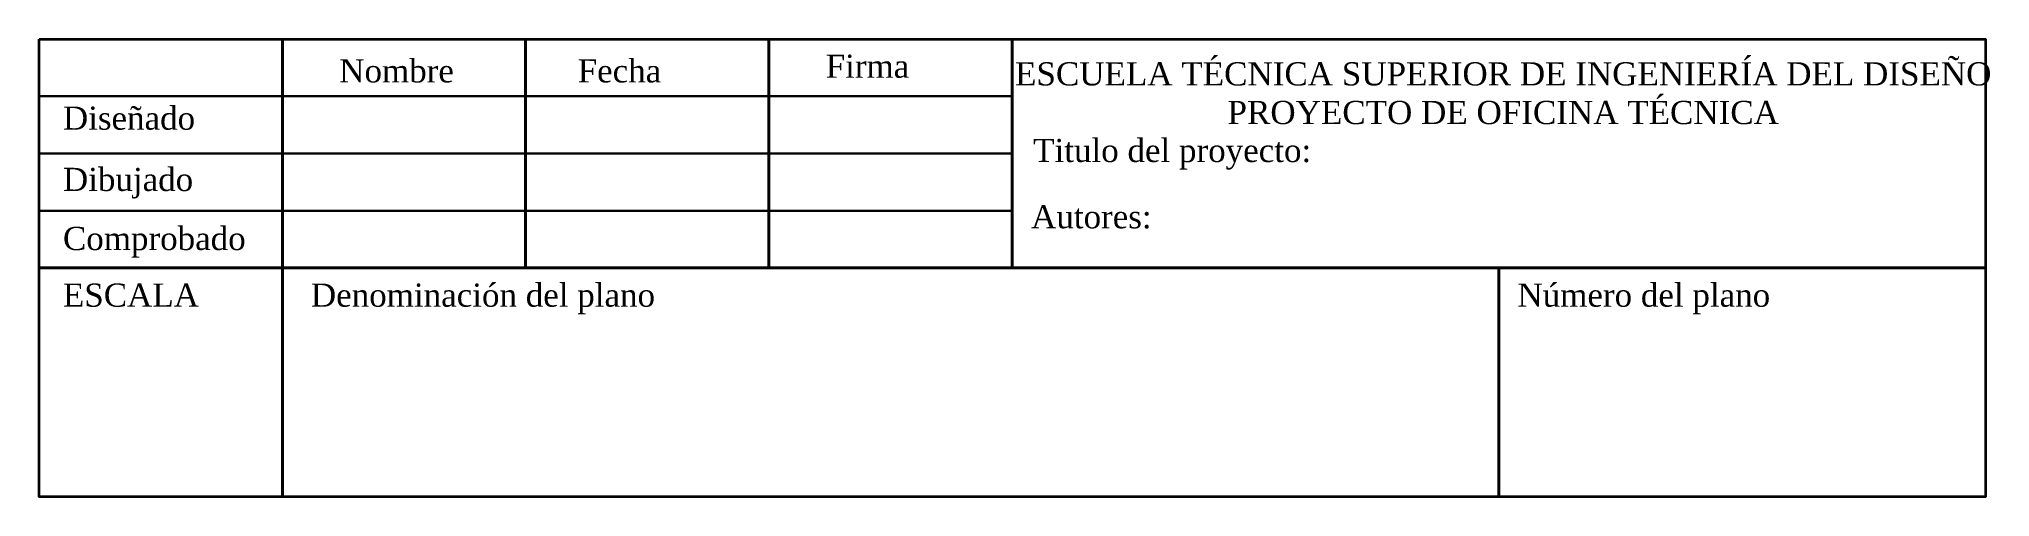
# Model space of a CAD drawing. Header units: inches. Extents: x 20 to 200, y 10 to 52.
import ezdxf

# ---------------------------------------------------------------- set-up
doc = ezdxf.new("R2010")
doc.units = ezdxf.units.IN
doc.header["$MEASUREMENT"] = 0
doc.styles.get("Standard").update_dxf_attribs({"font": 'Times New Roman.ttf', "height": 2.5})

# ---------------------------------------------------------------- blocks, each defined once
blk = doc.blocks.new('block 12')
at = {"color": 7, "lineweight": 25, "true_color": 0xffffff}
blk.add_lwpolyline([(104.95, 160.87), (-0.02, 160.87)], dxfattribs=at)
blk = doc.blocks.new('block 13')
at = {"color": 7, "lineweight": 25, "true_color": 0xffffff}
blk.add_lwpolyline([(104.95, 154.69), (-0.02, 154.69)], dxfattribs=at)

msp = doc.modelspace()

# ---------------------------------------------------------------- linework, layer by layer
at = {"color": 7}
for p, q in [((20, 41.76), (110, 41.76)), ((20, 36.47), (110, 36.47))]:
    msp.add_line(p, q, dxfattribs=at)
at = {"color": 7, "lineweight": 35}
for points in [[(20, 52.35), (200, 52.35), (200, 10), (20, 10)], [(42.5, 10), (42.5, 10), (42.5, 52.35), (42.5, 52.35)], [(65, 52.35), (65, 52.35), (65, 31.18), (65, 31.18)], [(87.5, 52.35), (87.5, 52.35), (87.5, 31.18), (87.5, 31.18)], [(110, 52.35), (110, 52.35), (110, 31.18), (110, 31.18)], [(20, 31.18), (200, 31.18), (200, 31.18), (20, 31.18)], [(155, 31.18), (155, 31.18), (155, 10), (155, 10)]]:
    msp.add_lwpolyline(points, close=True, dxfattribs=at)
at = {"color": 7}
msp.add_lwpolyline([(20, 47.06), (110, 47.06), (110, 47.06), (20, 47.06)], close=True, dxfattribs=at)

# ---------------------------------------------------------------- block references
at = {"color": 7, "xscale": 0.8573992055780701, "yscale": 0.8573992055780701, "zscale": 0.8573992055780701}
for name in ['block 12', 'block 13']:
    msp.add_blockref(name, (20.01, -96.16), dxfattribs=at)

# ---------------------------------------------------------------- texts
at = {"color": 7}
for s, width, heights, insert, char_height, attachment_point in [('Nombre', 15.0653, [0], (47.76, 50.48), 2.143, 1), ('Fecha', 15.0653, [0], (69.81, 50.48), 2.143, 1), ('Firma', 15.0653, [0], (92.74, 50.91), 2.143, 1), ('ESCUELA TÉCNICA SUPERIOR DE INGENIERÍA DEL DISEÑO\\PPROYECTO DE OFICINA TÉCNICA', 89.082, [8.83], (155.4, 47.33), 2.1435, 5), ('Diseñado', 12.882, [0], (22.21, 46.11), 2.143, 1), ('Titulo del proyecto:', 25.3272, [0], (111.93, 43.12), 2.1435, 1), ('Dibujado', 12.882, [0], (22.21, 40.44), 2.143, 1), ('Autores:', 12.882, [0.962], (111.74, 36.99), 2.143, 1), ('Comprobado', 12.882, [0], (22.21, 34.98), 2.143, 1), ('ESCALA', 12.882, [0], (22.21, 29.74), 2.143, 1), ('Denominación del plano', 36.3109, [0], (45.14, 29.74), 2.1435, 1), ('Número del plano', 25.1283, [0], (156.71, 29.74), 2.1435, 1)]:
    msp.add_mtext_dynamic_manual_height_columns(s, width=width, gutter_width=10.72, heights=heights, dxfattribs=dict(at, insert=insert, char_height=char_height, attachment_point=attachment_point))

doc.saveas('drawing.dxf')
